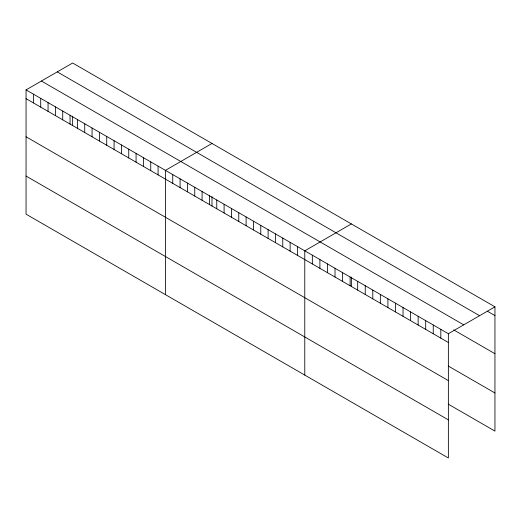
<?xml version="1.0" encoding="UTF-8"?>
<svg xmlns="http://www.w3.org/2000/svg" width="521" height="521" viewBox="0 0 521 521"><rect width="100%" height="100%" fill="white"/><g stroke="black" fill="none" stroke-linecap="round" stroke-linejoin="round"><path stroke-width="0.78" d="M26.05 89.899L448.366 333.72L448.366 457.992L26.05 214.17L26.05 89.899L72.634 63.008L494.95 306.83L494.95 431.101L448.229 404.127M211.995 143.464L165.417 170.36L165.417 294.632M351.362 223.926L304.778 250.822L304.778 375.094M448.366 333.72L494.95 306.83M487.395 311.226L494.95 315.589M57.258 71.878L479.58 315.706M41.419 81.022L463.742 324.85M453.726 329.91L494.95 353.707M26.05 98.658L448.366 342.486M448.229 366.009L494.95 392.984M26.05 136.782L448.366 380.604M26.05 176.052L448.366 419.874M440.812 329.357L440.812 338.122M433.251 324.993L433.251 333.759M425.696 320.63L425.696 329.396M418.142 316.267L418.142 325.032M410.581 311.91L410.581 320.669M403.026 307.546L403.026 316.306M395.465 303.183L395.465 311.942M387.911 298.82L387.911 307.579M380.35 294.456L380.35 303.215M372.795 290.093L372.795 298.852M365.241 285.729L365.241 294.489M357.68 281.366L357.68 290.125M351.362 277.094L351.362 286.517M350.125 277.003L350.125 285.762M342.564 272.639L342.564 281.399M335.01 268.276L335.01 277.035M327.449 263.913L327.449 272.672M319.894 259.549L319.894 268.308M312.339 255.186L312.339 263.945M297.445 246.589L297.445 255.349M290.112 242.35L290.112 251.115M282.773 238.117L282.773 246.876M275.44 233.883L275.44 242.643M268.107 229.65L268.107 238.41M260.767 225.411L260.767 234.176M253.434 221.178L253.434 229.937M246.101 216.944L246.101 225.704M238.768 212.711L238.768 221.471M231.428 208.472L231.428 217.237M224.095 204.239L224.095 212.998M216.762 200.005L216.762 208.765M211.995 196.632L211.995 206.055M209.422 195.772L209.422 204.532M202.089 191.533L202.089 200.298M194.756 187.3L194.756 196.059M187.417 183.066L187.417 191.826M180.084 178.833L180.084 187.593M172.751 174.594L172.751 183.359M158.078 166.127L158.078 174.887M150.745 161.894L150.745 170.654M143.412 157.655L143.412 166.42M136.072 153.421L136.072 162.181M128.739 149.188L128.739 157.948M121.406 144.949L121.406 153.715M114.073 140.716L114.073 149.475M106.733 136.482L106.733 145.242M99.4 132.249L99.4 141.009M92.067 128.01L92.067 136.776M84.728 123.777L84.728 132.536M77.395 119.543L77.395 128.303M72.634 116.17L72.634 125.594M70.061 115.31L70.061 124.07M62.722 111.071L62.722 119.837M55.389 106.838L55.389 115.597M48.056 102.604L48.056 111.364M40.723 98.371L40.723 107.131M33.383 94.132L33.383 102.897"/></g></svg>
